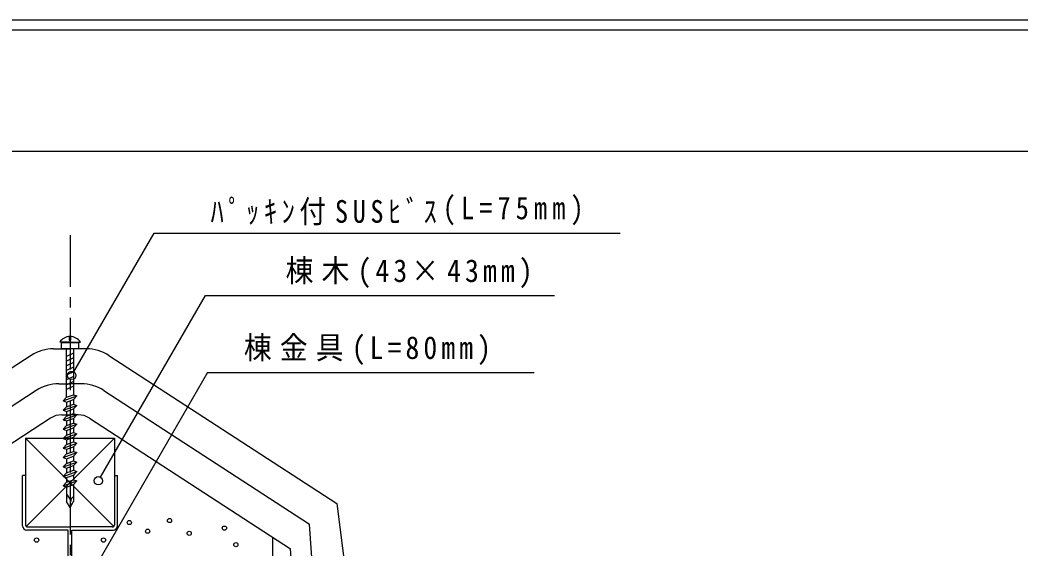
# Model space of a CAD drawing. Units: millimetres, scale not verified. Extents: x -2040 to -50, y -944 to 1841.
# Drawn here: x -1540.2 to -1055.5, y 150 to 406.3 of the extents above; entities that cross this region are included whole.
import ezdxf

# ---------------------------------------------------------------- set-up
doc = ezdxf.new("R2010")
doc.units = ezdxf.units.MM
doc.header["$LTSCALE"] = 5
doc.linetypes.add('CHAIN1', pattern=[8, 5, -1, 1, -1])
for name, color, linetype in [('4-0', 7, 'Continuous'), ('4-1', 4, 'Continuous'), ('4-5', 2, 'Continuous'), ('4-6', 3, 'Continuous')]:
    doc.layers.add(name, color=color, linetype=linetype)
doc.styles.add('ＭＳ ゴシック', font='')
doc.styles.get('ＭＳ ゴシック').set_extended_font_data('MS Gothic')

msp = doc.modelspace()

# ---------------------------------------------------------------- linework, layer by layer
at = {"layer": '4-0'}
for p, q in [((-50.483, 406.281), (-2040.483, 406.281)), ((-1501.15, 184.736), (-1450.292, 272.824)), ((-1450.292, 272.824), (-1281.102, 272.824)), ((-1515.945, 250.233), (-1520.963, 250.233)), ((-1517.665, 249.85), (-1517.665, 250.233)), ((-1515.945, 250.233), (-1510.928, 250.233)), ((-1514.225, 249.85), (-1514.225, 250.233)), ((-1517.665, 223.482), (-1517.665, 247.126)), ((-1514.225, 244.939), (-1517.665, 243.321)), ((-1514.225, 242.651), (-1517.665, 241.032)), ((-1514.225, 247.126), (-1514.225, 224.733)), ((-1514.225, 240.362), (-1517.665, 238.743)), ((-1514.225, 238.073), (-1517.665, 236.454)), ((-1514.225, 235.785), (-1517.665, 234.166)), ((-1514.225, 233.496), (-1517.665, 231.877)), ((-1449.309, 235.46), (-1514.739, 122.13)), ((-1449.309, 235.46), (-1290.975, 235.46)), ((-1514.225, 231.208), (-1517.665, 229.589)), ((-1514.225, 228.919), (-1517.665, 227.3)), ((-1519.238, 221.764), (-1512.652, 224.161)), ((-1519.238, 221.764), (-1517.666, 223.481)), ((-1514.226, 222.445), (-1512.652, 224.161)), ((-1519.238, 221.764), (-1517.666, 221.192)), ((-1519.238, 217.188), (-1512.652, 219.584)), ((-1519.238, 217.188), (-1517.666, 218.904)), ((-1517.666, 221.192), (-1514.226, 222.445)), ((-1517.666, 221.193), (-1517.666, 218.904)), ((-1517.666, 218.904), (-1514.226, 220.156)), ((-1514.226, 217.868), (-1512.652, 219.584)), ((-1519.238, 217.188), (-1517.666, 216.616)), ((-1519.238, 212.611), (-1512.652, 215.008)), ((-1519.238, 212.611), (-1517.666, 214.328)), ((-1517.666, 216.616), (-1514.226, 217.868)), ((-1517.666, 216.617), (-1517.666, 214.328)), ((-1517.666, 214.328), (-1514.226, 215.58)), ((-1517.666, 212.039), (-1514.226, 213.292)), ((-1514.226, 213.292), (-1512.652, 215.008)), ((-1519.238, 212.611), (-1517.666, 212.039)), ((-1519.238, 208.035), (-1512.653, 210.432)), ((-1519.238, 208.035), (-1517.666, 209.752)), ((-1517.666, 212.039), (-1517.666, 209.752)), ((-1517.666, 207.463), (-1514.226, 208.716)), ((-1514.226, 208.716), (-1512.653, 210.432)), ((-1537.458, 203.657), (-1494.751, 160.95)), ((-1537.458, 203.657), (-1537.458, 161.657)), ((-1494.458, 203.657), (-1537.165, 160.95)), ((-1519.238, 208.035), (-1517.666, 207.463)), ((-1519.238, 203.458), (-1512.653, 205.855)), ((-1519.238, 203.458), (-1517.666, 205.175)), ((-1517.666, 202.886), (-1514.226, 204.139)), ((-1514.226, 204.139), (-1512.653, 205.855)), ((-1519.238, 203.458), (-1517.666, 202.886)), ((-1519.238, 198.882), (-1512.653, 201.279)), ((-1519.238, 198.882), (-1517.666, 200.598)), ((-1519.238, 198.882), (-1517.666, 198.31)), ((-1517.666, 198.31), (-1514.226, 199.562)), ((-1514.226, 199.562), (-1512.653, 201.279)), ((-1519.238, 194.306), (-1512.653, 196.702)), ((-1519.238, 194.306), (-1517.666, 196.022)), ((-1519.238, 194.306), (-1517.666, 193.734)), ((-1517.666, 193.734), (-1514.226, 194.986)), ((-1514.226, 194.986), (-1512.653, 196.702)), ((-1519.238, 189.729), (-1512.653, 192.126)), ((-1519.238, 189.729), (-1517.666, 191.445)), ((-1519.238, 189.729), (-1517.666, 189.157)), ((-1517.666, 189.157), (-1514.226, 190.41)), ((-1514.226, 190.41), (-1512.653, 192.126)), ((-1538.958, 161.157), (-1538.958, 185.657)), ((-1537.458, 185.657), (-1538.958, 185.657)), ((-1519.239, 185.153), (-1512.653, 187.55)), ((-1519.239, 185.153), (-1517.666, 186.869)), ((-1519.239, 185.153), (-1517.666, 184.581)), ((-1517.666, 184.581), (-1514.226, 185.833)), ((-1514.226, 185.833), (-1512.653, 187.55)), ((-1514.226, 185.833), (-1514.226, 183.545)), ((-1494.457, 185.657), (-1492.957, 185.657)), ((-1492.957, 161.157), (-1492.957, 185.657)), ((-1519.239, 180.576), (-1512.653, 182.973)), ((-1519.239, 180.576), (-1517.666, 182.292)), ((-1519.239, 180.576), (-1517.666, 180.005)), ((-1517.666, 180.005), (-1514.226, 181.256)), ((-1517.666, 180.005), (-1517.666, 172.992)), ((-1514.226, 183.545), (-1512.653, 182.973)), ((-1514.226, 181.256), (-1512.653, 182.973)), ((-1514.226, 181.256), (-1514.226, 172.991)), ((-1515.946, 170.134), (-1517.666, 172.992)), ((-1515.946, 170.134), (-1514.226, 172.991)), ((-1536.458, 160.657), (-1515.957, 160.657)), ((-1495.457, 160.657), (-1515.957, 160.657)), ((-1516.808, 159.157), (-1536.958, 159.157)), ((-1516.808, 81.983), (-1516.808, 159.157)), ((-1515.107, 159.157), (-1494.956, 159.157)), ((-1515.107, 81.991), (-1515.107, 159.157))]:
    msp.add_line(p, q, dxfattribs=at)
at = {"layer": '4-0', "color": 2}
msp.add_line((-55.483, 401.281), (-2035.483, 401.281), dxfattribs=at)
at = {"layer": '4-0', "color": 4}
msp.add_line((-55.483, 342.563), (-2035.483, 342.563), dxfattribs=at)
at = {"layer": '4-0', "linetype": 'CHAIN1'}
msp.add_line((-1515.946, 301.973), (-1515.946, -27.483), dxfattribs=at)
at = {"layer": '4-0'}
for points in [[(-1514.036, 235.767), (-1475.183, 303.063), (-1249.289, 303.063)], [(-1516.446, 252.885), (-1516.446, 251.088), (-1515.49, 251.088), (-1515.49, 252.856)], [(-1517.666, 223.481), (-1514.226, 224.732), (-1512.652, 224.161)], [(-1514.226, 222.445), (-1514.226, 220.156), (-1512.652, 219.584)], [(-1514.226, 217.868), (-1514.226, 215.58), (-1512.652, 215.008)], [(-1514.226, 213.292), (-1514.226, 211.004), (-1512.653, 210.432)], [(-1517.666, 210.852), (-1517.666, 209.752), (-1514.226, 211.004)], [(-1514.226, 208.716), (-1514.226, 206.427), (-1512.653, 205.855)], [(-1537.458, 203.657), (-1494.457, 203.657), (-1494.457, 161.657)], [(-1517.666, 207.463), (-1517.666, 205.175), (-1514.226, 206.427)], [(-1514.226, 204.139), (-1514.226, 201.85), (-1512.653, 201.279)], [(-1517.666, 202.886), (-1517.666, 200.598), (-1514.226, 201.85)], [(-1514.226, 199.562), (-1514.226, 197.274), (-1512.653, 196.702)], [(-1517.666, 198.31), (-1517.666, 196.022), (-1514.226, 197.274)], [(-1514.226, 194.986), (-1514.226, 192.698), (-1512.653, 192.126)], [(-1517.666, 193.734), (-1517.666, 191.445), (-1514.226, 192.698)], [(-1517.666, 189.157), (-1517.666, 186.869), (-1514.226, 188.121)], [(-1514.226, 190.41), (-1514.226, 188.121), (-1512.653, 187.55)], [(-1517.666, 184.581), (-1517.666, 182.292), (-1514.226, 183.545)]]:
    msp.add_lwpolyline(points, dxfattribs=at)
msp.add_lwpolyline([(-1520.24, 249.85), (-1520.24, 247.126), (-1511.682, 247.126), (-1511.682, 249.85)], close=True, dxfattribs=at)
for centre in [(-1515.106, 234.063), (-1502.22, 183.032)]:
    msp.add_circle(centre, 2, dxfattribs=at)
for centre, radius, start, end in [((-1515.945, 246.899), 6.023, 33.59941, 146.40073), ((-1521.664, 172.1), 6.047, 341.0211, 47.17526), ((-1513.298, 173.163), 2.308, 120.37192, 183.02666), ((-1536.958, 161.157), 2, 180, 270), ((-1536.458, 161.657), 1, 180, 270), ((-1495.457, 161.657), 1, 270, 0), ((-1494.956, 161.157), 2, 270, 0)]:
    msp.add_arc(centre, radius, start, end, dxfattribs=at)
at = {"layer": '4-1'}
for p, q in [((-1523.896, 247.009), (-1515.957, 247.009)), ((-1508.019, 247.009), (-1515.957, 247.009)), ((-1497.12, 243.778), (-1386.705, 172.009)), ((-1386.705, 172.009), (-1380.957, 127.009)), ((-1417.83, 155.736), (-1417.83, 114.796))]:
    msp.add_line(p, q, dxfattribs=at)
msp.add_lwpolyline([(-1534.795, 243.778), (-1645.208, 172.009), (-1650.957, 127.009)], dxfattribs=at)
for centre in [(-1467.707, 163.782), (-1487.178, 162.807), (-1441.109, 160.105), (-1441.087, 160.105), (-1532.159, 154.313), (-1499.732, 154.313), (-1478.287, 158.597), (-1458.179, 157.591), (-1435.558, 152.062)]:
    msp.add_circle(centre, 1.018, dxfattribs=at)
for centre, start, end in [((-1523.896, 227.009), 90, 123.0239), ((-1508.019, 227.009), 56.9761, 90)]:
    msp.add_arc(centre, 20, start, end, dxfattribs=at)
at = {"layer": '4-6'}
for p, q in [((-1521.413, 230.009), (-1515.957, 230.009)), ((-1510.501, 230.009), (-1515.957, 230.009)), ((-1532.313, 226.778), (-1631.957, 162.009)), ((-1499.602, 226.778), (-1399.957, 162.009)), ((-1525.381, 213.393), (-1622.815, 150.061)), ((-1519.931, 215.009), (-1515.957, 215.009)), ((-1511.984, 215.009), (-1515.957, 215.009)), ((-1506.534, 213.393), (-1409.1, 150.061)), ((-1397.957, 135.009), (-1399.957, 162.009)), ((-1408.304, 139.322), (-1409.1, 150.061))]:
    msp.add_line(p, q, dxfattribs=at)
for centre, radius, start, end in [((-1521.413, 210.009), 20, 90, 123.0238), ((-1510.501, 210.009), 20, 56.9762, 90), ((-1519.931, 205.009), 10, 90, 123.02393), ((-1511.984, 205.009), 10, 56.97607, 90)]:
    msp.add_arc(centre, radius, start, end, dxfattribs=at)

# ---------------------------------------------------------------- texts
at = {"layer": '4-5', "char_height": 11, "attachment_point": 7, "style": 'ＭＳ ゴシック'}
for s, insert in [('\\T1.35;\\W0.85;ﾊﾟｯｷﾝ付SUSﾋﾞｽ', (-1447.791, 306.808)), ('\\T1.39;\\W0.85;(L=75mm)', (-1335.29, 306.808)), ('\\T1.29;\\W0.9;棟木(43×43mm)', (-1411.473, 276.413)), ('\\T1.29;\\W0.9;棟金具(L=80mm)', (-1431.695, 239.125))]:
    msp.add_mtext(s, dxfattribs=dict(at, insert=insert))

doc.saveas('drawing.dxf')
